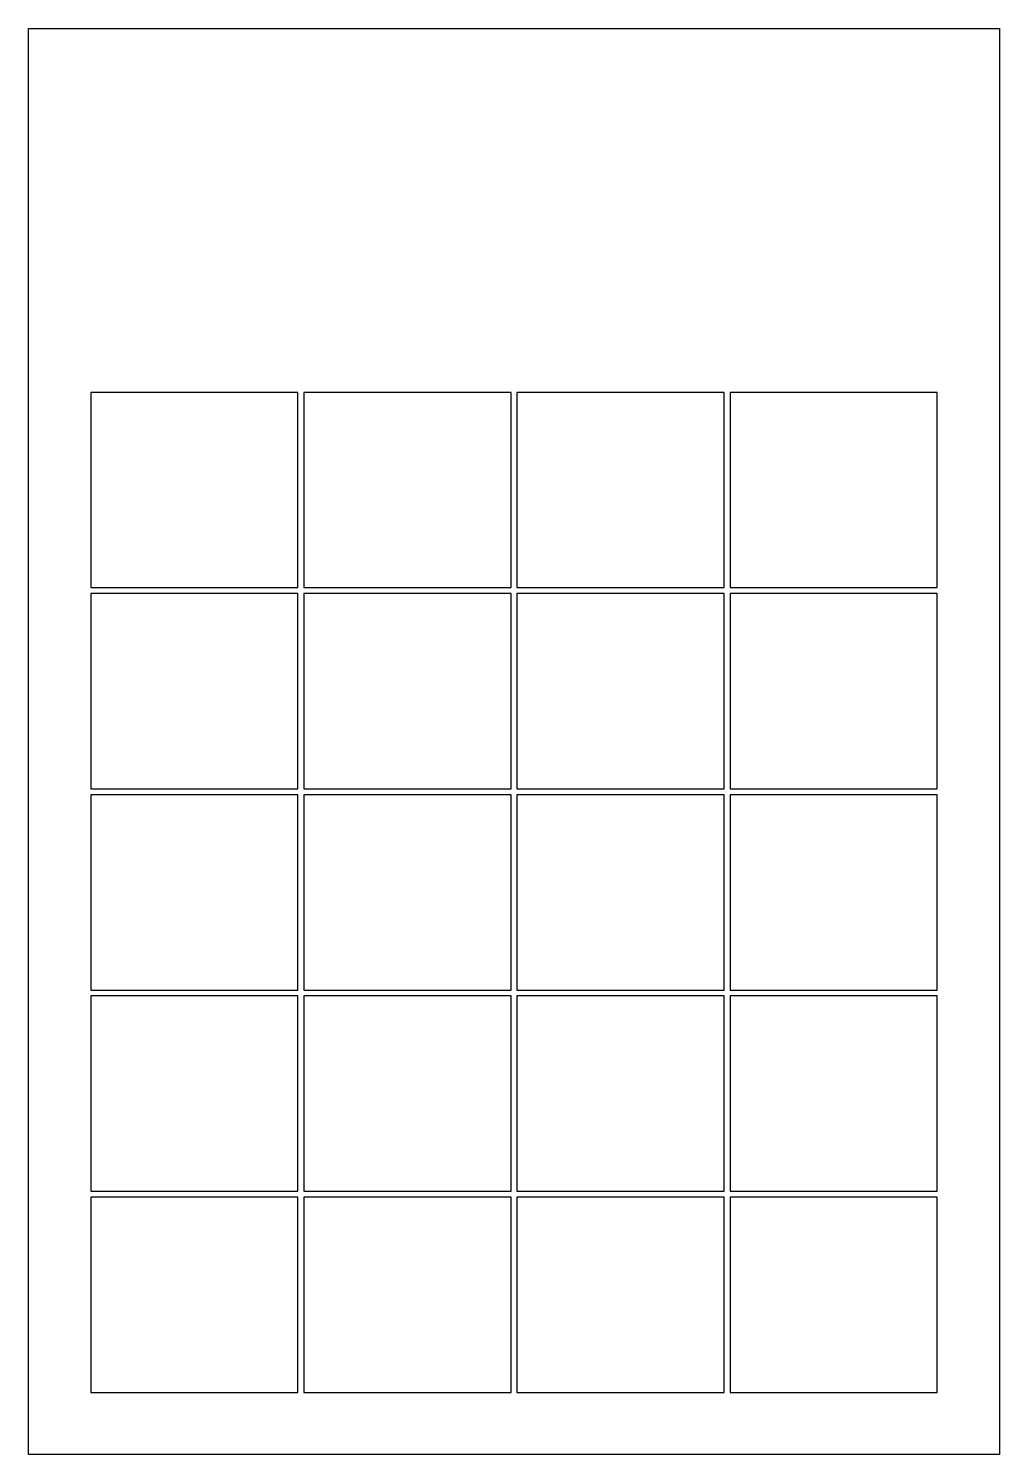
# Model space of a CAD drawing. Header units: millimetres. Extents: x 86 to 168, y -114 to 7.
import ezdxf

# ---------------------------------------------------------------- set-up
doc = ezdxf.new("R2010")
doc.units = ezdxf.units.MM

msp = doc.modelspace()

# ---------------------------------------------------------------- linework, layer by layer
for p, q in [((86, -113.5), (86, 7)), ((86, 7), (168, 7)), ((168, 7), (168, -113.5)), ((108.75, -23.75), (91.25, -23.75)), ((91.25, -23.75), (91.25, -40.25)), ((108.75, -40.25), (108.75, -23.75)), ((126.75, -23.75), (109.25, -23.75)), ((109.25, -23.75), (109.25, -40.25)), ((126.75, -40.25), (126.75, -23.75)), ((144.75, -23.75), (127.25, -23.75)), ((127.25, -23.75), (127.25, -40.25)), ((144.75, -40.25), (144.75, -23.75)), ((162.75, -23.75), (145.25, -23.75)), ((145.25, -23.75), (145.25, -40.25)), ((162.75, -40.25), (162.75, -23.75)), ((91.25, -40.25), (108.75, -40.25)), ((108.75, -40.75), (91.25, -40.75)), ((91.25, -40.75), (91.25, -57.25)), ((108.75, -57.25), (108.75, -40.75)), ((109.25, -40.25), (126.75, -40.25)), ((126.75, -40.75), (109.25, -40.75)), ((109.25, -40.75), (109.25, -57.25)), ((126.75, -57.25), (126.75, -40.75)), ((127.25, -40.25), (144.75, -40.25)), ((144.75, -40.75), (127.25, -40.75)), ((127.25, -40.75), (127.25, -57.25)), ((144.75, -57.25), (144.75, -40.75)), ((145.25, -40.25), (162.75, -40.25)), ((162.75, -40.75), (145.25, -40.75)), ((145.25, -40.75), (145.25, -57.25)), ((162.75, -57.25), (162.75, -40.75)), ((91.25, -57.25), (108.75, -57.25)), ((108.75, -57.75), (91.25, -57.75)), ((91.25, -57.75), (91.25, -74.25)), ((108.75, -74.25), (108.75, -57.75)), ((109.25, -57.25), (126.75, -57.25)), ((126.75, -57.75), (109.25, -57.75)), ((109.25, -57.75), (109.25, -74.25)), ((126.75, -74.25), (126.75, -57.75)), ((127.25, -57.25), (144.75, -57.25)), ((144.75, -57.75), (127.25, -57.75)), ((127.25, -57.75), (127.25, -74.25)), ((144.75, -74.25), (144.75, -57.75)), ((145.25, -57.25), (162.75, -57.25)), ((162.75, -57.75), (145.25, -57.75)), ((145.25, -57.75), (145.25, -74.25)), ((162.75, -74.25), (162.75, -57.75)), ((91.25, -74.25), (108.75, -74.25)), ((109.25, -74.25), (126.75, -74.25)), ((127.25, -74.25), (144.75, -74.25)), ((145.25, -74.25), (162.75, -74.25)), ((108.75, -74.75), (91.25, -74.75)), ((91.25, -74.75), (91.25, -91.25)), ((108.75, -91.25), (108.75, -74.75)), ((126.75, -74.75), (109.25, -74.75)), ((109.25, -74.75), (109.25, -91.25)), ((126.75, -91.25), (126.75, -74.75)), ((144.75, -74.75), (127.25, -74.75)), ((127.25, -74.75), (127.25, -91.25)), ((144.75, -91.25), (144.75, -74.75)), ((162.75, -74.75), (145.25, -74.75)), ((145.25, -74.75), (145.25, -91.25)), ((162.75, -91.25), (162.75, -74.75)), ((91.25, -91.25), (108.75, -91.25)), ((109.25, -91.25), (126.75, -91.25)), ((127.25, -91.25), (144.75, -91.25)), ((145.25, -91.25), (162.75, -91.25)), ((108.75, -91.75), (91.25, -91.75)), ((91.25, -91.75), (91.25, -108.25)), ((108.75, -108.25), (108.75, -91.75)), ((126.75, -91.75), (109.25, -91.75)), ((109.25, -91.75), (109.25, -108.25)), ((126.75, -108.25), (126.75, -91.75)), ((144.75, -91.75), (127.25, -91.75)), ((127.25, -91.75), (127.25, -108.25)), ((144.75, -108.25), (144.75, -91.75)), ((162.75, -91.75), (145.25, -91.75)), ((145.25, -91.75), (145.25, -108.25)), ((162.75, -108.25), (162.75, -91.75)), ((91.25, -108.25), (108.75, -108.25)), ((109.25, -108.25), (126.75, -108.25)), ((127.25, -108.25), (144.75, -108.25)), ((145.25, -108.25), (162.75, -108.25)), ((168, -113.5), (86, -113.5))]:
    msp.add_line(p, q)

doc.saveas('drawing.dxf')
